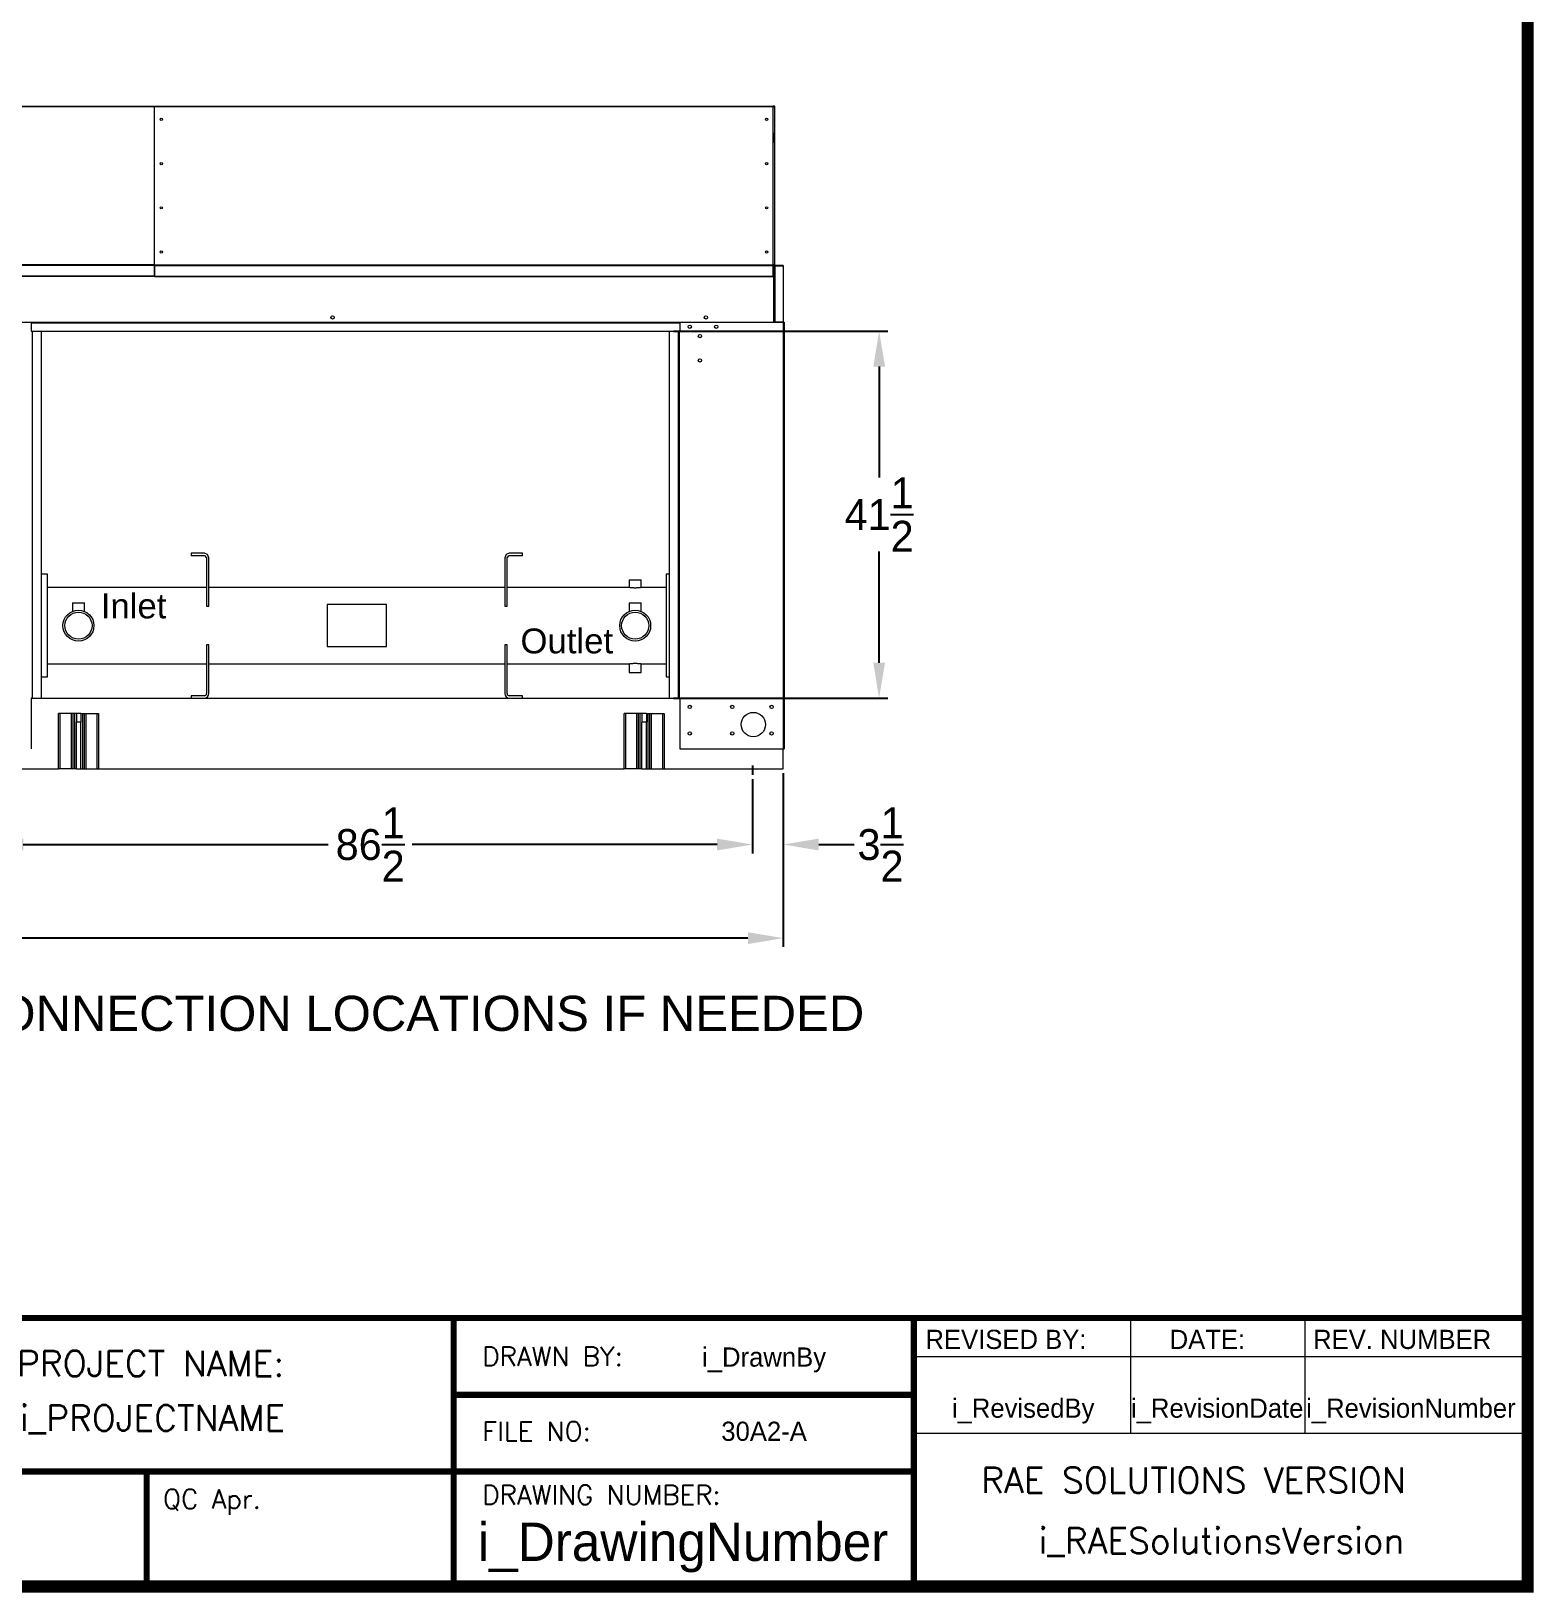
# Model space of a CAD drawing. Header units: inches. Extents: x 1104 to 1677, y 981 to 1342.
# Drawn here: x 1500.4 to 1670.5, y 988.5 to 1165.2 of the extents above; entities that cross this region are included whole.
import ezdxf
from ezdxf.enums import TextEntityAlignment as Align

# ---------------------------------------------------------------- set-up
doc = ezdxf.new("R2010")
doc.units = ezdxf.units.IN
doc.header["$MEASUREMENT"] = 0
doc.header["$PDSIZE"] = -1
doc.layers.get('0').update_dxf_attribs({"color": 1})
doc.styles.add('dimentions', font='ARIAL.TTF')
doc.styles.add('SIMPLEX', font='SIMPLEX')
doc.dimstyles.new('General Dimension', dxfattribs={"dimtxt": 3.5, "dimasz": 4, "dimexe": 1, "dimexo": 0.5, "dimgap": 0.09, "dimtad": 0, "dimtih": 1, "dimtoh": 1, "dimdec": 3, "dimzin": 0, "dimdsep": 46, "dimlunit": 5, "dimtxsty": 'Standard', "dimcen": 0.09, "dimadec": 0, "dimazin": 0, "dimtfac": 1, "dimtdec": 3, "dimtofl": 0, "dimtmove": 0, "dimatfit": 3, "dimfxl": 1, "dimtolj": 1, "dimtzin": 0, "dimarcsym": 0})

# ---------------------------------------------------------------- blocks, each defined once
blk = doc.blocks.new('*D16')
at = {"color": 0, "lineweight": -2}
for p, q in [((1405.54, 1081.26), (1405.54, 1061.6)), ((1585.54, 1081.26), (1585.54, 1061.6)), ((1409.54, 1062.6), (1491.66, 1062.6)), ((1581.54, 1062.6), (1499.42, 1062.6))]:
    blk.add_line(p, q, dxfattribs=at)
at = {"color": 0}
for points in [[(1409.54, 1063.26), (1409.54, 1061.93), (1405.54, 1062.6)], [(1581.54, 1063.26), (1581.54, 1061.93), (1585.54, 1062.6)]]:
    blk.add_solid(points, dxfattribs=at)
at = {"color": 0, "insert": (1495.54, 1062.6), "char_height": 3.5, "attachment_point": 5}
blk.add_mtext('\\A1;180', dxfattribs=at)
blk = doc.blocks.new('*D25')
at = {"color": 0, "lineweight": -2}
for p, q in [((1495.54, 1080.59), (1495.54, 1072.19)), ((1582.04, 1080.59), (1582.04, 1072.19)), ((1499.54, 1073.19), (1534.03, 1073.19)), ((1578.04, 1073.19), (1543.54, 1073.19))]:
    blk.add_line(p, q, dxfattribs=at)
at = {"color": 0}
for points in [[(1499.54, 1073.86), (1499.54, 1072.52), (1495.54, 1073.19)], [(1578.04, 1073.86), (1578.04, 1072.52), (1582.04, 1073.19)]]:
    blk.add_solid(points, dxfattribs=at)
at = {"color": 0, "insert": (1538.79, 1073.19), "char_height": 3.5, "attachment_point": 5}
blk.add_mtext('\\A1;86{\\H1.000000x;\\S1/2;}', dxfattribs=at)
blk = doc.blocks.new('*D26')
at = {"color": 0, "lineweight": -2}
for p, q in [((1585.54, 1081.26), (1585.54, 1072.19)), ((1582.04, 1080.59), (1582.04, 1072.19)), ((1578.04, 1073.19), (1574.04, 1073.19)), ((1589.54, 1073.19), (1593.54, 1073.19))]:
    blk.add_line(p, q, dxfattribs=at)
at = {"color": 0}
for points in [[(1578.04, 1073.86), (1578.04, 1072.52), (1582.04, 1073.19)], [(1589.54, 1073.86), (1589.54, 1072.52), (1585.54, 1073.19)]]:
    blk.add_solid(points, dxfattribs=at)
at = {"color": 0, "insert": (1596.54, 1073.19), "char_height": 3.5, "attachment_point": 5}
blk.add_mtext('\\A1;3{\\H1.000000x;\\S1/2;}', dxfattribs=at)
blk = doc.blocks.new('*D31')
at = {"color": 0, "lineweight": -2}
for p, q in [((1573.12, 1131.26), (1597.38, 1131.26)), ((1596.38, 1127.26), (1596.38, 1114.69)), ((1596.38, 1093.76), (1596.38, 1106.34)), ((1573.12, 1089.76), (1597.38, 1089.76))]:
    blk.add_line(p, q, dxfattribs=at)
at = {"color": 0}
for points in [[(1595.72, 1127.26), (1597.05, 1127.26), (1596.38, 1131.26)], [(1595.72, 1093.76), (1597.05, 1093.76), (1596.38, 1089.76)]]:
    blk.add_solid(points, dxfattribs=at)
at = {"color": 0, "insert": (1596.38, 1110.51), "char_height": 3.5, "attachment_point": 5}
blk.add_mtext('\\A1;41{\\H1.000000x;\\S1/2;}', dxfattribs=at)

msp = doc.modelspace()

# ---------------------------------------------------------------- linework, layer by layer
at = {"linetype": 'Continuous', "lineweight": 15}
for p, q in [((1514.39865662, 1156.68280056), (1476.67785717, 1156.68280056)), ((1514.39865662, 1156.63400454), (1476.67785717, 1156.63400454)), ((1514.39865662, 1156.73060161), (1584.3986612, 1156.73060161)), ((1514.39865662, 1138.74815249), (1514.39865662, 1156.68180089)), ((1514.39865662, 1156.68180089), (1584.3986612, 1156.68180089)), ((1584.3986612, 1156.73060161), (1584.3986612, 1156.68180089)), ((1584.53715987, 1156.69935376), (1584.3986612, 1156.69935376)), ((1584.3986612, 1138.74815249), (1584.3986612, 1156.68180089)), ((1584.53715987, 1156.65155271), (1584.3986612, 1156.65155271)), ((1584.3986612, 1156.65055304), (1584.53715987, 1156.65055304)), ((1584.53715987, 1156.65155271), (1584.53715987, 1156.69935376)), ((1584.53715987, 1156.65055304), (1584.53715987, 1138.74815249)), ((1584.58596058, 1156.65055304), (1584.53715987, 1156.65055304)), ((1584.58596058, 1138.74815249), (1584.58596058, 1156.65055304)), ((1584.53815484, 1153.63685303), (1584.47565914, 1153.63685303)), ((1584.47565914, 1153.63685303), (1584.47565914, 1152.70035142)), ((1584.53815484, 1153.63685303), (1584.53815484, 1152.70035142)), ((1584.47465477, 1152.69935175), (1584.3986612, 1152.69935175)), ((1584.47465477, 1152.63685135), (1584.3986612, 1152.63685135)), ((1584.47465477, 1152.63685135), (1584.47465477, 1152.69935175)), ((1584.47565914, 1152.70035142), (1584.53815484, 1152.70035142)), ((1514.35085674, 1138.74815249), (1476.72565705, 1138.74815249)), ((1476.72565705, 1138.74715282), (1514.35085674, 1138.74715282)), ((1514.35085674, 1138.6983521), (1476.72565705, 1138.6983521)), ((1511.03915697, 1138.74815249), (1512.49035642, 1138.74815249)), ((1514.35085674, 1138.74815249), (1514.35085674, 1138.74715282)), ((1514.39865662, 1138.74815249), (1514.35085674, 1138.74815249)), ((1514.35085674, 1138.74715282), (1514.35085674, 1138.6983521)), ((1514.35085674, 1138.6983521), (1514.35085674, 1137.4971519)), ((1514.35085674, 1138.68715159), (1514.39865662, 1138.68715159)), ((1514.35085674, 1138.61245336), (1514.39865662, 1138.61245336)), ((1514.35085674, 1138.61145135), (1514.39865662, 1138.61145135)), ((1514.39865662, 1138.74715282), (1514.39865662, 1138.74815249)), ((1514.39865662, 1138.74815249), (1584.3986612, 1138.74815249)), ((1514.39865662, 1138.74715282), (1514.39865662, 1138.6983521)), ((1584.3986612, 1138.74715282), (1514.39865662, 1138.74715282)), ((1514.39865662, 1138.6983521), (1584.3986612, 1138.6983521)), ((1514.39865662, 1138.6983521), (1514.39865662, 1137.4971519)), ((1584.53715987, 1138.74815249), (1584.3986612, 1138.74815249)), ((1584.3986612, 1138.74815249), (1584.3986612, 1138.74715282)), ((1584.3986612, 1138.6983521), (1584.3986612, 1138.74715282)), ((1584.3986612, 1137.4971519), (1584.3986612, 1138.6983521)), ((1584.3986612, 1138.68715159), (1584.46245225, 1138.68715159)), ((1584.3986612, 1138.61245336), (1584.46245225, 1138.61245336)), ((1584.3986612, 1138.61145135), (1584.46245225, 1138.61145135)), ((1584.46245225, 1138.61245336), (1584.46245225, 1138.68715159)), ((1584.46245225, 1138.61245336), (1584.46245225, 1138.61145135)), ((1584.46245225, 1138.61145135), (1584.46345661, 1138.61145135)), ((1584.46245225, 1138.61145135), (1584.46245225, 1132.26285269)), ((1584.53815484, 1138.61145135), (1584.46345661, 1138.61145135)), ((1584.46345661, 1132.26285269), (1584.46345661, 1138.61145135)), ((1584.53715987, 1138.74815249), (1584.58596058, 1138.74815249)), ((1584.53815484, 1138.63585171), (1584.60165491, 1138.63585171)), ((1584.53815484, 1138.63585171), (1584.53815484, 1138.61145135)), ((1584.53815484, 1132.26285269), (1584.53815484, 1138.61145135)), ((1584.58695556, 1138.74715282), (1584.58695556, 1138.69935177)), ((1584.58695556, 1138.74715282), (1585.53816121, 1138.74715282)), ((1584.58695556, 1138.69935177), (1584.60165491, 1138.69935177)), ((1584.60165491, 1138.69935177), (1584.60165491, 1138.63685138)), ((1585.53816121, 1138.69935177), (1584.60165491, 1138.69935177)), ((1585.53816121, 1138.63685138), (1584.60165491, 1138.63685138)), ((1584.60165491, 1132.26285269), (1584.60165491, 1138.63585171)), ((1584.60165491, 1138.63585171), (1585.53816121, 1138.63585171)), ((1585.53816121, 1138.69935177), (1585.53816121, 1138.74715282)), ((1585.53816121, 1138.63685138), (1585.53816121, 1138.69935177)), ((1585.53816121, 1138.63585171), (1585.53816121, 1132.26285269)), ((1514.35085674, 1137.4971519), (1476.72565705, 1137.4971519)), ((1514.35085674, 1137.44835353), (1476.72565705, 1137.44835353)), ((1514.35085674, 1137.4971519), (1514.35085674, 1137.44835353)), ((1514.39865662, 1137.4971519), (1584.3986612, 1137.4971519)), ((1514.39865662, 1137.4971519), (1514.39865662, 1137.44835353)), ((1514.39865662, 1137.44835353), (1584.3986612, 1137.44835353)), ((1584.3986612, 1137.44835353), (1584.3986612, 1137.4971519)), ((1493.0370568, 1132.26285269), (1584.46245225, 1132.26285269)), ((1500.43255678, 1132.26185302), (1500.43355674, 1132.26185302)), ((1500.43355674, 1132.26185302), (1573.8302555, 1132.26185302)), ((1500.43355674, 1132.26185302), (1500.43355674, 1131.26185135)), ((1500.43355674, 1132.18615277), (1573.8302555, 1132.18615277)), ((1500.43355674, 1131.26185135), (1500.53815674, 1131.26185135)), ((1500.53815204, 1131.26185135), (1573.64276369, 1131.26185135)), ((1500.53815674, 1131.26185135), (1500.53815674, 1089.76185225)), ((1500.5391567, 1131.26185135), (1500.5391567, 1089.76185225)), ((1501.55855658, 1131.26185135), (1501.55855658, 1089.76185225)), ((1572.62235564, 1131.26185135), (1572.62235564, 1089.76185225)), ((1573.64175464, 1131.26185135), (1573.64175464, 1089.76185225)), ((1573.642759, 1131.26185135), (1573.642759, 1089.76185225)), ((1573.74835778, 1131.26185135), (1573.642759, 1131.26185135)), ((1573.74835778, 1131.26185135), (1573.74835778, 1089.76185225)), ((1573.8302555, 1131.26185135), (1573.74835778, 1131.26185135)), ((1573.8302555, 1132.26185302), (1573.8302555, 1131.26185135)), ((1573.8302555, 1132.26185302), (1585.53715685, 1132.26185302)), ((1584.46345661, 1132.26285269), (1584.46245225, 1132.26285269)), ((1584.46245225, 1132.26285269), (1584.46245225, 1132.26185302)), ((1584.53815484, 1132.26285269), (1584.46345661, 1132.26285269)), ((1584.60165491, 1132.26285269), (1584.53815484, 1132.26285269)), ((1585.53816121, 1132.26285269), (1584.60165491, 1132.26285269)), ((1585.53715685, 1132.26185302), (1585.53715685, 1084.01185318)), ((1585.53715685, 1132.26185302), (1585.64275563, 1132.26185302)), ((1585.64275563, 1132.26185302), (1585.64275563, 1084.01185318)), ((1518.52814619, 1106.13685252), (1518.52814619, 1105.88685252)), ((1520.02814636, 1106.13685252), (1518.52814619, 1106.13685252)), ((1518.52814619, 1105.88685252), (1520.02814636, 1105.88685252)), ((1520.38169108, 1105.99041281), (1520.02814636, 1106.13685252)), ((1520.02814636, 1105.88685252), (1520.27814561, 1105.63687634)), ((1520.52814485, 1105.63687209), (1520.38169108, 1105.99041281)), ((1554.17460075, 1105.99041471), (1554.02814698, 1105.63687729)), ((1554.52814547, 1106.13685252), (1554.17460075, 1105.99041471)), ((1554.27814387, 1105.6368792), (1554.52814547, 1105.88685252)), ((1556.02814563, 1106.13685252), (1554.52814547, 1106.13685252)), ((1554.52814547, 1105.88685252), (1556.02814563, 1105.88685252)), ((1556.02814563, 1105.88685252), (1556.02814563, 1106.13685252)), ((1520.27814561, 1105.63687634), (1520.27814561, 1100.13685261)), ((1520.52814485, 1100.13685261), (1520.52814485, 1105.63687209)), ((1554.02814698, 1105.63687729), (1554.02814698, 1100.13685261)), ((1554.27814387, 1100.13685261), (1554.27814387, 1105.6368792)), ((1502.27814538, 1097.94935276), (1502.27814538, 1103.75809115)), ((1568.09064735, 1103.13685265), (1568.77814704, 1103.13685265)), ((1568.77814704, 1103.13685265), (1569.46564672, 1103.13685265)), ((1572.27814586, 1103.75809115), (1572.27814586, 1092.14061378)), ((1505.09064511, 1100.51185265), (1505.77814479, 1100.51185265)), ((1505.77814479, 1100.51185265), (1506.46564565, 1100.51185265)), ((1520.27814561, 1100.13685261), (1520.52814485, 1100.13685261)), ((1533.90314554, 1100.32435263), (1533.90314554, 1095.57435289)), ((1540.65314628, 1100.32435263), (1533.90314554, 1100.32435263)), ((1540.65314628, 1095.57435289), (1540.65314628, 1100.32435263)), ((1554.02814698, 1100.13685261), (1554.27814387, 1100.13685261)), ((1568.09064735, 1100.51185265), (1568.77814704, 1100.51185265)), ((1568.77814704, 1100.51185265), (1569.46564672, 1100.51185265)), ((1502.27814538, 1092.14061378), (1502.27814538, 1097.94935276)), ((1520.27814561, 1095.76185291), (1520.27814561, 1090.26182845)), ((1520.52814485, 1095.76185291), (1520.27814561, 1095.76185291)), ((1520.52814485, 1090.26183314), (1520.52814485, 1095.76185291)), ((1533.90314554, 1095.57435289), (1540.65314628, 1095.57435289)), ((1554.27814387, 1095.76185291), (1554.02814698, 1095.76185291)), ((1554.02814698, 1095.76185291), (1554.02814698, 1090.26182727)), ((1554.27814387, 1090.2618261), (1554.27814387, 1095.76185291)), ((1568.09064735, 1092.63685061), (1568.77814704, 1092.63685061)), ((1568.77814704, 1092.63685061), (1569.46564672, 1092.63685061)), ((1518.52814619, 1090.01185267), (1518.52814619, 1089.76185225)), ((1520.02814636, 1090.01185267), (1518.52814619, 1090.01185267)), ((1556.02814563, 1090.01185267), (1554.52814547, 1090.01185267)), ((1556.02814563, 1089.76185225), (1556.02814563, 1090.01185267)), ((1500.53815674, 1089.76185225), (1500.43355674, 1089.76185225)), ((1500.43355674, 1089.76185225), (1500.43355674, 1084.01185318)), ((1500.53815204, 1089.76185225), (1573.64276369, 1089.76185225)), ((1573.642759, 1089.76185225), (1573.74835778, 1089.76185225)), ((1573.74835778, 1089.76185225), (1573.8302555, 1089.76185225)), ((1573.8302555, 1089.76185225), (1573.8302555, 1084.01185318)), ((1503.53815707, 1081.76185293), (1503.53815707, 1088.01185284)), ((1503.72565709, 1088.01185284), (1503.53815707, 1088.01185284)), ((1503.72565709, 1081.76185293), (1503.72565709, 1088.01185284)), ((1504.97565683, 1088.01185284), (1503.72565709, 1088.01185284)), ((1504.97565683, 1081.76185293), (1504.97565683, 1088.01185284)), ((1505.16315685, 1088.01185284), (1504.97565683, 1088.01185284)), ((1505.16315685, 1081.76185293), (1505.16315685, 1088.01185284)), ((1505.35065688, 1088.01185284), (1505.16315685, 1088.01185284)), ((1505.35065688, 1081.76185293), (1505.35065688, 1088.01185284)), ((1505.53815631, 1088.01185284), (1505.35065688, 1088.01185284)), ((1506.03815715, 1088.01185284), (1505.53815631, 1088.01185284)), ((1505.53815631, 1088.01185284), (1505.53815631, 1087.01185234)), ((1506.03815715, 1087.01185234), (1505.53815631, 1087.01185234)), ((1505.53815631, 1081.76185293), (1505.53815631, 1087.01185234)), ((1506.03815715, 1088.01185284), (1506.22565717, 1088.01185284)), ((1506.03815715, 1088.01185284), (1506.03815715, 1087.01185234)), ((1506.03815715, 1081.76185293), (1506.03815715, 1087.01185234)), ((1506.22565717, 1088.01185284), (1506.22565717, 1081.76185293)), ((1506.22565717, 1088.01185284), (1506.41315719, 1088.01185284)), ((1506.41315719, 1088.01185284), (1506.41315719, 1081.76185293)), ((1506.41315719, 1088.01185284), (1506.60065721, 1088.01185284)), ((1506.60065721, 1088.01185284), (1506.60065721, 1081.76185293)), ((1506.60065721, 1088.01185284), (1507.85065696, 1088.01185284)), ((1507.85065696, 1088.01185284), (1507.85065696, 1081.76185293)), ((1507.85065696, 1088.01185284), (1508.03815698, 1088.01185284)), ((1508.03815698, 1088.01185284), (1508.03815698, 1081.76185293)), ((1567.53815453, 1081.76185293), (1567.53815453, 1088.01185284)), ((1567.72565573, 1088.01185284), (1567.53815453, 1088.01185284)), ((1567.72565573, 1081.76185293), (1567.72565573, 1088.01185284)), ((1568.97565899, 1088.01185284), (1567.72565573, 1088.01185284)), ((1568.97565899, 1081.76185293), (1568.97565899, 1088.01185284)), ((1569.16315549, 1088.01185284), (1568.97565899, 1088.01185284)), ((1569.16315549, 1081.76185293), (1569.16315549, 1088.01185284)), ((1569.35065669, 1088.01185284), (1569.16315549, 1088.01185284)), ((1569.35065669, 1081.76185293), (1569.35065669, 1088.01185284)), ((1569.53815788, 1088.01185284), (1569.35065669, 1088.01185284)), ((1570.03815637, 1088.01185284), (1569.53815788, 1088.01185284)), ((1569.53815788, 1088.01185284), (1569.53815788, 1087.01185234)), ((1569.53815788, 1081.76185293), (1569.53815788, 1087.01185234)), ((1570.03815637, 1087.01185234), (1569.53815788, 1087.01185234)), ((1570.03815637, 1088.01185284), (1570.22565757, 1088.01185284)), ((1570.03815637, 1088.01185284), (1570.03815637, 1087.01185234)), ((1570.03815637, 1081.76185293), (1570.03815637, 1087.01185234)), ((1570.22565757, 1088.01185284), (1570.22565757, 1081.76185293)), ((1570.22565757, 1088.01185284), (1570.41315876, 1088.01185284)), ((1570.41315876, 1088.01185284), (1570.41315876, 1081.76185293)), ((1570.41315876, 1088.01185284), (1570.60065526, 1088.01185284)), ((1570.60065526, 1088.01185284), (1570.60065526, 1081.76185293)), ((1570.60065526, 1088.01185284), (1571.85065853, 1088.01185284)), ((1571.85065853, 1088.01185284), (1571.85065853, 1081.76185293)), ((1571.85065853, 1088.01185284), (1572.03815503, 1088.01185284)), ((1572.03815503, 1088.01185284), (1572.03815503, 1081.76185293)), ((1500.43255678, 1084.01185318), (1500.43355674, 1084.01185318)), ((1573.8302555, 1084.01185318), (1585.53715685, 1084.01185318)), ((1585.53715685, 1084.01185318), (1585.64275563, 1084.01185318)), ((1585.53816121, 1081.76185293), (1585.53816121, 1084.01185318)), ((1444.03815658, 1081.76185293), (1503.53815707, 1081.76185293)), ((1503.72565709, 1081.76185293), (1503.53815707, 1081.76185293)), ((1504.97565683, 1081.76185293), (1503.72565709, 1081.76185293)), ((1505.16315685, 1081.76185293), (1504.97565683, 1081.76185293)), ((1505.35065688, 1081.76185293), (1505.16315685, 1081.76185293)), ((1505.53815631, 1081.76185293), (1505.35065688, 1081.76185293)), ((1505.53815631, 1081.76185293), (1506.03815715, 1081.76185293)), ((1506.03815715, 1081.76185293), (1506.22565717, 1081.76185293)), ((1506.22565717, 1081.76185293), (1506.41315719, 1081.76185293)), ((1506.41315719, 1081.76185293), (1506.60065721, 1081.76185293)), ((1506.60065721, 1081.76185293), (1507.85065696, 1081.76185293)), ((1507.85065696, 1081.76185293), (1508.03815698, 1081.76185293)), ((1508.03815698, 1081.76185293), (1567.53815453, 1081.76185293)), ((1567.72565573, 1081.76185293), (1567.53815453, 1081.76185293)), ((1568.97565899, 1081.76185293), (1567.72565573, 1081.76185293)), ((1569.16315549, 1081.76185293), (1568.97565899, 1081.76185293)), ((1569.35065669, 1081.76185293), (1569.16315549, 1081.76185293)), ((1569.53815788, 1081.76185293), (1569.35065669, 1081.76185293)), ((1569.53815788, 1081.76185293), (1570.03815637, 1081.76185293)), ((1570.03815637, 1081.76185293), (1570.22565757, 1081.76185293)), ((1570.22565757, 1081.76185293), (1570.41315876, 1081.76185293)), ((1570.41315876, 1081.76185293), (1570.60065526, 1081.76185293)), ((1570.60065526, 1081.76185293), (1571.85065853, 1081.76185293)), ((1571.85065853, 1081.76185293), (1572.03815503, 1081.76185293)), ((1572.03815503, 1081.76185293), (1585.53816121, 1081.76185293))]:
    msp.add_line(p, q, dxfattribs=at)
msp.add_line((1582.03815682, 1082.11893345), (1582.03815682, 1081.09115275))
at = {"color": 1, "lineweight": 15}
for p, q in [((1426.68912937, 1019.62341639), (1600.31505937, 1019.62341639)), ((1548.22728037, 1019.62341639), (1548.22728037, 1002.26082339)), ((1600.31505937, 1019.62341639), (1600.31505937, 989.23887864)), ((1600.31505937, 1019.62341639), (1669.76543137, 1019.62341639)), ((1600.31505937, 1019.62341639), (1600.31505937, 1015.28276814)), ((1624.82005041, 1019.62341639), (1624.82005041, 1006.60147164)), ((1644.55504661, 1019.62341639), (1644.55504661, 1006.60147164)), ((1600.31505937, 1015.28276814), (1669.76543137, 1015.28276814)), ((1548.22728037, 1010.94211989), (1600.31505937, 1010.94211989)), ((1548.22728037, 1002.26082339), (1548.22728037, 1010.94211989)), ((1600.31505937, 1006.60147164), (1669.76543137, 1006.60147164)), ((1600.31505937, 1002.26082339), (1426.68912937, 1002.26082339)), ((1513.50209437, 1002.26082339), (1513.50209437, 989.23887864)), ((1548.22728037, 1002.26082339), (1548.22728037, 989.23887864))]:
    msp.add_line(p, q, dxfattribs=at)
at = {"color": 1, "const_width": 1.38900744}
msp.add_lwpolyline([(1114.16245537, 989.23887864), (1669.76543137, 989.23887864), (1669.76543137, 1336.49073864), (1114.16245537, 1336.49073864), (1114.16245537, 989.23887864)], dxfattribs=at)
at = {"color": 1, "lineweight": 15, "const_width": 0.69450372}
for points in [[(1669.76543137, 1019.62341639), (1253.06319937, 1019.62341639), (1253.06319937, 989.23887864)], [(1548.22728037, 1019.62341639), (1548.22728037, 989.23887864)], [(1600.31505937, 989.23887864), (1600.31505937, 1019.62341639), (1669.76543137, 1019.62341639)], [(1600.31505937, 1010.94211989), (1548.22728037, 1010.94211989), (1548.22728037, 989.23887864)], [(1600.31505937, 1002.26082339), (1426.68912937, 1002.26082339)], [(1513.50209437, 1002.26082339), (1513.50209437, 989.23887864)]]:
    msp.add_lwpolyline(points, dxfattribs=at)
at = {"linetype": 'Continuous', "lineweight": 15}
for centre, radius in [((1515.14865682, 1155.21497752), 0.125), ((1583.64865682, 1155.21497752), 0.125), ((1515.14865682, 1150.21497752), 0.125), ((1583.64865682, 1150.21497752), 0.125), ((1515.14865682, 1145.21497752), 0.125), ((1583.64865682, 1145.21497752), 0.125), ((1515.14865682, 1140.21497752), 0.125), ((1583.64865682, 1140.21497752), 0.125), ((1534.53825682, 1132.81215252), 0.1875), ((1576.78815682, 1132.81213993), 0.1875), ((1574.95550682, 1131.76185252), 0.1875), ((1576.09965682, 1130.69935252), 0.1875), ((1577.95550682, 1131.76185252), 0.1875), ((1576.09965682, 1127.94935252), 0.1875), ((1505.77814537, 1097.94935252), 1.75), ((1505.77814537, 1097.94935252), 1.534), ((1568.77814537, 1097.94935252), 1.75), ((1568.77814537, 1097.94935252), 1.534), ((1574.95550682, 1088.76185252), 0.1875), ((1579.76800682, 1088.76185252), 0.1875), ((1584.20550682, 1088.76185252), 0.1875), ((1582.14275682, 1086.76185252), 1.375), ((1574.95550682, 1085.76185252), 0.1875), ((1579.76800682, 1085.76185252), 0.1875), ((1584.20550682, 1085.76185252), 0.1875)]:
    msp.add_circle(centre, radius, dxfattribs=at)
for centre, radius, start, end in [((1584.53715681, 1156.65055252), 0.04880002, 0, 89.9999852867), ((1584.53715682, 1156.65055252), 0.001, 0, 90), ((1584.47465682, 1152.70035252), 0.001, 270, 0), ((1584.47465682, 1152.70035252), 0.0635, 270, 0), ((1584.58695682, 1138.74815252), 0.0488, 180, 270), ((1584.60165682, 1138.63585252), 0.0635, 90, 180), ((1584.58695682, 1138.74815252), 0.001, 180, 270), ((1584.60165682, 1138.63585252), 0.001, 90, 180), ((1584.60165682, 1132.26285252), 0.001, 180, 270), ((1520.02814538, 1090.26185251), 0.49999999, 270, 359.9977602509), ((1520.02814538, 1090.26185251), 0.25, 269.9999999135, 359.9945363578), ((1554.52814544, 1090.26185258), 0.50000007, 180.002849082, 269.9999999535), ((1554.52811867, 1090.26182581), 0.2499733, 180, 270.0061276898)]:
    msp.add_arc(centre, radius, start, end, dxfattribs=at)
for points in [[(1502.27814538, 1103.75809115), (1501.55855658, 1103.75809115)], [(1568.09064735, 1103.13685265), (1568.09064735, 1102.26177492)], [(1569.46564672, 1102.26148775), (1569.46564672, 1103.13685265)], [(1572.62235564, 1103.75809115), (1572.27814586, 1103.75809115)], [(1520.27814561, 1102.26185265), (1502.27814538, 1102.26185265)], [(1554.02814698, 1102.26185265), (1520.52814485, 1102.26185265)], [(1568.09113545, 1102.26185265), (1554.27814387, 1102.26185265)], [(1572.27814586, 1102.26185265), (1569.46335171, 1102.26185265)], [(1505.09064511, 1100.51185265), (1505.09064511, 1099.55971362)], [(1506.46564565, 1099.5595564), (1506.46564565, 1100.51185265)], [(1568.09064735, 1100.51185265), (1568.09064735, 1099.55971362)], [(1569.46564672, 1099.5595564), (1569.46564672, 1100.51185265)], [(1502.27814538, 1093.63685229), (1520.27814561, 1093.63685229)], [(1520.52814485, 1093.63685229), (1554.02814698, 1093.63685229)], [(1554.27814387, 1093.63685229), (1568.09294236, 1093.63685229)], [(1568.09064735, 1093.63721719), (1568.09064735, 1092.63685061)], [(1569.46515393, 1093.63685229), (1572.27814586, 1093.63685229)], [(1569.46564672, 1092.63685061), (1569.46564672, 1093.63692972)], [(1501.55855658, 1092.14061378), (1502.27814538, 1092.14061378)], [(1572.27814586, 1092.14061378), (1572.62235564, 1092.14061378)]]:
    msp.add_open_spline(points, degree=1, dxfattribs=at)
for points, knots in [([(1569.46335171, 1102.26148745), (1569.46345761, 1102.26150404), (1569.46372194, 1102.26154543), (1569.4422352, 1102.25814578), (1569.40266226, 1102.25217189), (1569.3445153, 1102.24404261), (1569.27112532, 1102.23489483), (1569.18280229, 1102.22554344), (1569.0834237, 1102.21720404), (1568.9742418, 1102.21072259), (1568.86072613, 1102.20697695), (1568.74419024, 1102.20631072), (1568.63032522, 1102.20876863), (1568.51988454, 1102.21408298), (1568.41757968, 1102.22156758), (1568.32423443, 1102.23053547), (1568.24384439, 1102.23989108), (1568.17776854, 1102.24869546), (1568.12859794, 1102.25591079), (1568.09970758, 1102.26039957), (1568.08780957, 1102.26230498), (1568.09097402, 1102.26180037), (1568.09113545, 1102.26177462)], [0, 0, 0, 0, 0.03491887372, 0.08714998202, 0.1408848517, 0.19335014219, 0.24730425176, 0.30033936876, 0.35491037306, 0.40797613947, 0.46261379184, 0.51510464109, 0.56913659569, 0.62134541215, 0.67504684327, 0.72770510178, 0.78186281053, 0.83500068717, 0.88969088176, 0.94259752375, 0.99707169665, 1, 1, 1, 1]), ([(1568.09294236, 1093.63721719), (1568.09283455, 1093.6372006), (1568.09256548, 1093.63715922), (1568.11405483, 1093.64055881), (1568.15362691, 1093.64653295), (1568.21177432, 1093.65466304), (1568.28516398, 1093.66381097), (1568.37349098, 1093.67316132), (1568.47286624, 1093.68150132), (1568.58204914, 1093.68798304), (1568.69556489, 1093.69172698), (1568.81210074, 1093.69239543), (1568.92596545, 1093.68993584), (1569.03640839, 1093.68462229), (1569.1387141, 1093.677137), (1569.23205965, 1093.66817072), (1569.31244501, 1093.65881321), (1569.37852006, 1093.65001032), (1569.42769529, 1093.64279306), (1569.45656757, 1093.63830708), (1569.4685129, 1093.63639642), (1569.46531697, 1093.63690495), (1569.46515393, 1093.6369309)], [0, 0, 0, 0, 0.0349187981, 0.0871498731, 0.1408847157, 0.1933499916, 0.2473040668, 0.3003407806, 0.3549098938, 0.4079756265, 0.4626153616, 0.5151040091, 0.569135935, 0.6213467914, 0.6750481884, 0.7277063927, 0.7818625808, 0.8350004136, 0.8896905898, 0.9425971927, 0.9970715367, 1, 1, 1, 1])]:
    msp.add_open_spline(points, degree=3, knots=knots, dxfattribs=at)
at = {"color": 1, "lineweight": 15}
msp.add_point((1600.31505937, 989.23887864), dxfattribs=at)

# ---------------------------------------------------------------- texts
at = {"lineweight": 15, "style": 'dimentions'}
for s, p in [('Inlet', (1515.73082011, 1098.77393202)), ('Outlet', (1566.2780434, 1094.81398671))]:
    msp.add_text(s, height=2.8125, dxfattribs=at).set_placement(p, align=Align.RIGHT)
msp.add_text('CONTACT FACTORY FOR FLUID CONNECTION LOCATIONS IF NEEDED', height=3.974672025, dxfattribs=at).set_placement((1405.30710307, 1052.10341944))
at = {"color": 1, "lineweight": 15}
for s, p in [('REVISED BY:', (1601.61780032, 1016.12460347)), ('DATE:', (1629.25536847, 1016.12460347)), ('REV. NUMBER', (1645.48536007, 1016.12460347))]:
    msp.add_text(s, height=2.170324125, dxfattribs=at).set_placement(p)
at = {"color": 1, "lineweight": 15, "style": 'SIMPLEX'}
for s, p in [('PROJECT NAME:', (1513.93803115, 1013.04029237)), ('i_PROJECTNAME', (1514.15718409, 1006.87120642)), ('i_RAESolutionsVersion', (1635.11188734, 992.99468998))]:
    msp.add_text(s, height=2.882190438, dxfattribs=at).set_placement(p, align=Align.CENTER)
for s, height, p in [('DRAWN BY:', 2.170324125, (1551.48276656, 1014.19760607)), ('FILE NO:', 2.170324125, (1551.48276656, 1005.72613736)), ('RAE SOLUTIONS VERSION', 2.882190438, (1607.9239899, 999.84305501)), ('QC Apr.', 2.170324125, (1515.34745738, 998.06547007)), ('DRAWING NUMBER:', 2.170324125, (1551.48276656, 998.53069789))]:
    msp.add_text(s, height=height, dxfattribs=at).set_placement(p)
at = {"color": 1, "lineweight": 15}
for s, height, p in [('i_DrawnBy', 2.170324125, (1583.35995359, 1014.12609808)), ('i_RevisedBy', 2.170324125, (1612.67832203, 1008.34248205)), ('i_RevisionDate', 2.170324125, (1634.6375567, 1008.34248205)), ('i_RevisionNumber', 2.170324125, (1656.55459662, 1008.34248205)), ('30A2-A', 2.170324125, (1583.35995359, 1005.72910848)), ('i_DrawingNumber', 4.34064825, (1574.19185825, 992.14313911))]:
    msp.add_text(s, height=height, dxfattribs=at).set_placement(p, align=Align.CENTER)

# ---------------------------------------------------------------- dimensions: what is measured, and where the dimension line sits
dim = msp.add_linear_dim(base=(1596.38401777, 1131.26185135), p1=(1572.62235564, 1089.76185225), p2=(1572.62235564, 1131.26185135), angle=90, dimstyle='General Dimension')
dim.commit()
dim.dimension.update_dxf_attribs({"geometry": '*D31', "text_midpoint": (1596.38401777, 1110.5118518), "dimtype": 160})
dim = msp.add_linear_dim(base=(1585.5381612092, 1062.5958726328), p1=(1405.5381601579, 1081.7618529333), p2=(1585.5381612092, 1081.7618529333), dimstyle='General Dimension', override={"dimdec": 8})
dim.commit()
dim.dimension.update_dxf_attribs({"geometry": '*D16', "text_midpoint": (1495.5381606836, 1062.5958726328), "dimtype": 160})
for base, p1, p2, picture, middle in [((1582.03815682, 1073.18856303), (1495.53815682, 1081.09115275), (1582.03815682, 1081.09115275), '*D25', (1538.78815682, 1073.18856303)), ((1585.53816121, 1073.18856303), (1582.03815682, 1081.09115275), (1585.53816121, 1081.76185293), '*D26', (1596.54482788, 1073.18856303))]:
    dim = msp.add_linear_dim(base=base, p1=p1, p2=p2, dimstyle='General Dimension')
    dim.commit()
    dim.dimension.update_dxf_attribs({"geometry": picture, "text_midpoint": middle})

doc.saveas('drawing.dxf')
